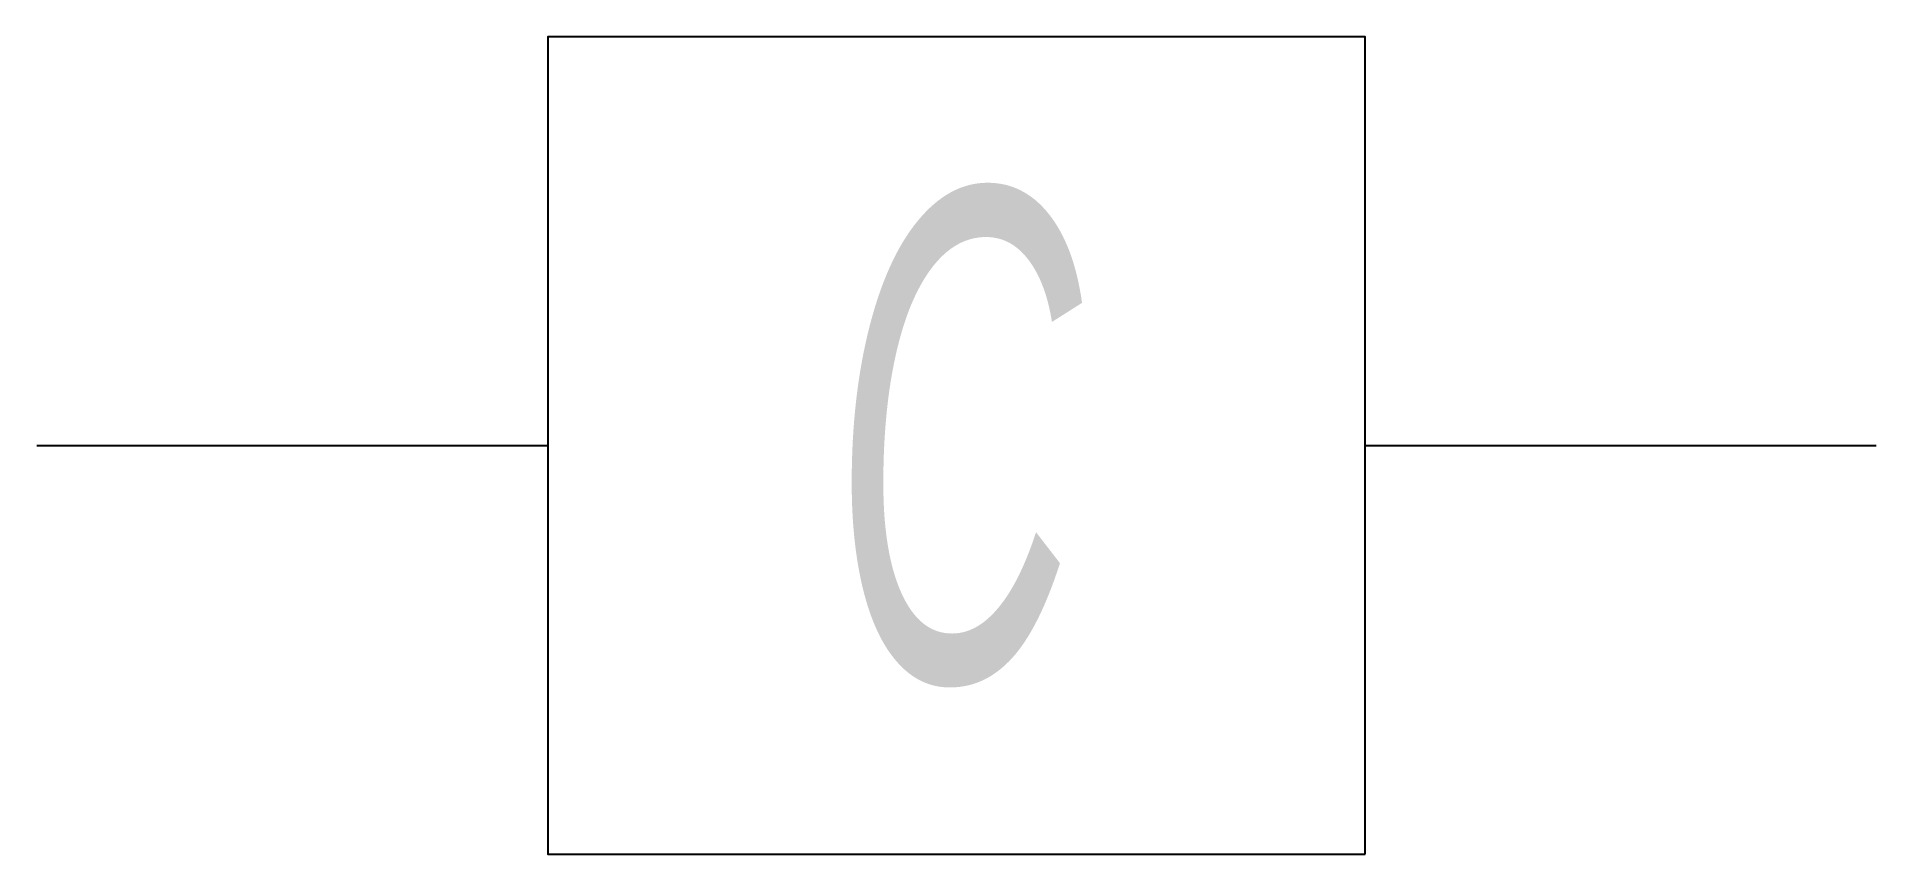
# Model space of a CAD drawing. Extents: x -4.5 to 4.5, y -2 to 2.
import ezdxf
from ezdxf.enums import TextEntityAlignment as Align

# ---------------------------------------------------------------- set-up
doc = ezdxf.new("R2010")
doc.units = 0
doc.header["$LTSCALE"] = 0.01
doc.header["$MEASUREMENT"] = 0
doc.layers.get('0').update_dxf_attribs({"lineweight": 20})
doc.styles.add('COA_Proposed', font='ariali.ttf', dxfattribs={"height": 2.4})

msp = doc.modelspace()

# ---------------------------------------------------------------- linework, layer by layer
at = {"color": 0, "linetype": 'ByBlock', "lineweight": -2}
msp.add_lwpolyline([(2, -2), (2, 2), (-2, 2), (-2, -2)], close=True, dxfattribs=at)
for points in [[(-4.5, 0), (-2, 0)], [(2, 0), (4.5, 0)]]:
    msp.add_lwpolyline(points, dxfattribs=at)

# ---------------------------------------------------------------- texts
at = {"color": 0, "linetype": 'ByBlock', "lineweight": -2, "style": 'COA_Proposed', "width": 0.5}
msp.add_text('C', height=2.4, dxfattribs=at).set_placement((0, -1.15), align=Align.CENTER)

doc.saveas('drawing.dxf')
